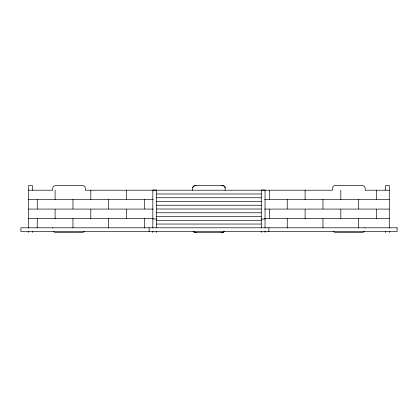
<?xml version="1.0" encoding="UTF-8"?>
<svg xmlns="http://www.w3.org/2000/svg" width="418" height="418" viewBox="0 0 418 418"><rect width="100%" height="100%" fill="white"/><g stroke="black" fill="none" stroke-linecap="round" stroke-linejoin="round"><path stroke-width="0.63" d="M192.703 187.901C192.599 186.062 194.767 185.315 196.288 185.508M192.745 187.52L193.513 186.308L195.018 185.597M84.838 231.441L82.602 232.486L56.378 232.492L54.549 232.236L53.253 231.332M224.701 231.332L223.405 232.236M224.748 231.441L222.841 232.403M364.611 231.332L363.315 232.236L361.481 232.492L335.257 232.486L333.021 231.441M223.06 232.408L221.577 232.492M195.352 185.514L221.874 185.508M222.512 232.486L195.352 232.486M28.576 190.206L52.799 190.206C51.916 187.734 53.75 185.101 56.378 185.508L81.97 185.508C84.603 185.085 86.113 187.865 85.251 190.206L332.613 190.206C331.746 187.865 333.256 185.085 335.894 185.508L361.481 185.508C364.115 185.101 365.949 187.734 365.066 190.206L389.289 190.206M156.578 193.978L261.281 193.978M156.578 197.74L261.281 197.74M28.576 199.517L153.16 199.517M264.704 199.517L389.289 199.517M156.578 201.497L261.281 201.497M156.578 205.254L261.281 205.254M156.578 209.016L261.281 209.016M28.576 209.078L153.16 209.078M264.704 209.078L389.289 209.078M156.578 212.772L261.281 212.772M156.578 216.529L261.281 216.529M28.576 218.645L153.16 218.645M264.704 218.645L389.289 218.645M152.821 219.001L156.578 219.001M261.281 219.001L265.043 219.001M156.578 220.291L261.281 220.291M156.578 224.048L261.281 224.048M221.577 185.508C223.107 185.299 225.229 186.057 225.156 187.901M196.288 232.492L194.292 232.262L193.116 231.441M222.235 185.519L223.912 186L224.962 187.071M195.018 232.403L193.158 231.332M225.119 187.327L225.156 190.206M389.289 228.139L389.289 185.514L385.532 185.508L385.532 190.206M389.289 231.332L389.289 232.486M385.532 231.332L385.532 232.486M376.54 190.206L376.54 199.517M376.54 209.334L376.54 218.645M365.066 227.794L365.066 228.139M358.681 199.517L358.681 208.828M358.681 218.645L358.681 227.956M340.822 190.206L340.822 199.517M340.822 209.334L340.822 218.645M322.968 199.517L322.968 208.828M322.968 218.645L322.968 227.956M305.109 190.206L305.109 199.517M305.109 209.334L305.109 218.645M287.25 199.517L287.25 208.828M287.25 218.645L287.25 227.956M269.391 190.206L269.391 199.517M269.391 209.334L269.391 218.645M268.873 227.794L268.873 231.551M265.043 227.988L265.043 190.044L261.281 190.044L261.281 227.805M265.043 231.175L265.043 232.492M261.281 231.175L261.281 232.492M192.703 187.677L192.703 190.206M156.578 227.805L156.578 190.044L152.821 190.044L152.821 227.988M156.578 231.175L156.578 232.492M152.821 231.175L152.821 232.492M149.127 227.794L149.127 231.551M144.388 199.517L144.388 208.828M144.388 218.645L144.388 227.956M126.529 190.206L126.529 199.517M126.529 209.334L126.529 218.645M108.675 199.517L108.675 208.828M108.675 218.645L108.675 227.956M90.816 190.206L90.816 199.517M90.816 209.334L90.816 218.645M72.957 199.517L72.957 208.828M72.957 218.645L72.957 227.956M55.103 190.206L55.103 199.517M55.103 209.334L55.103 218.645M52.799 227.794L52.799 228.139M37.244 199.517L37.244 208.828M37.244 218.645L37.244 227.956M32.332 190.206L32.332 185.514L28.576 185.508L28.576 228.139M32.332 231.332L32.332 232.486M28.576 231.332L28.576 232.486M397.1 227.794L20.9 227.794L20.9 231.551L397.1 231.551L397.1 227.794"/></g></svg>
